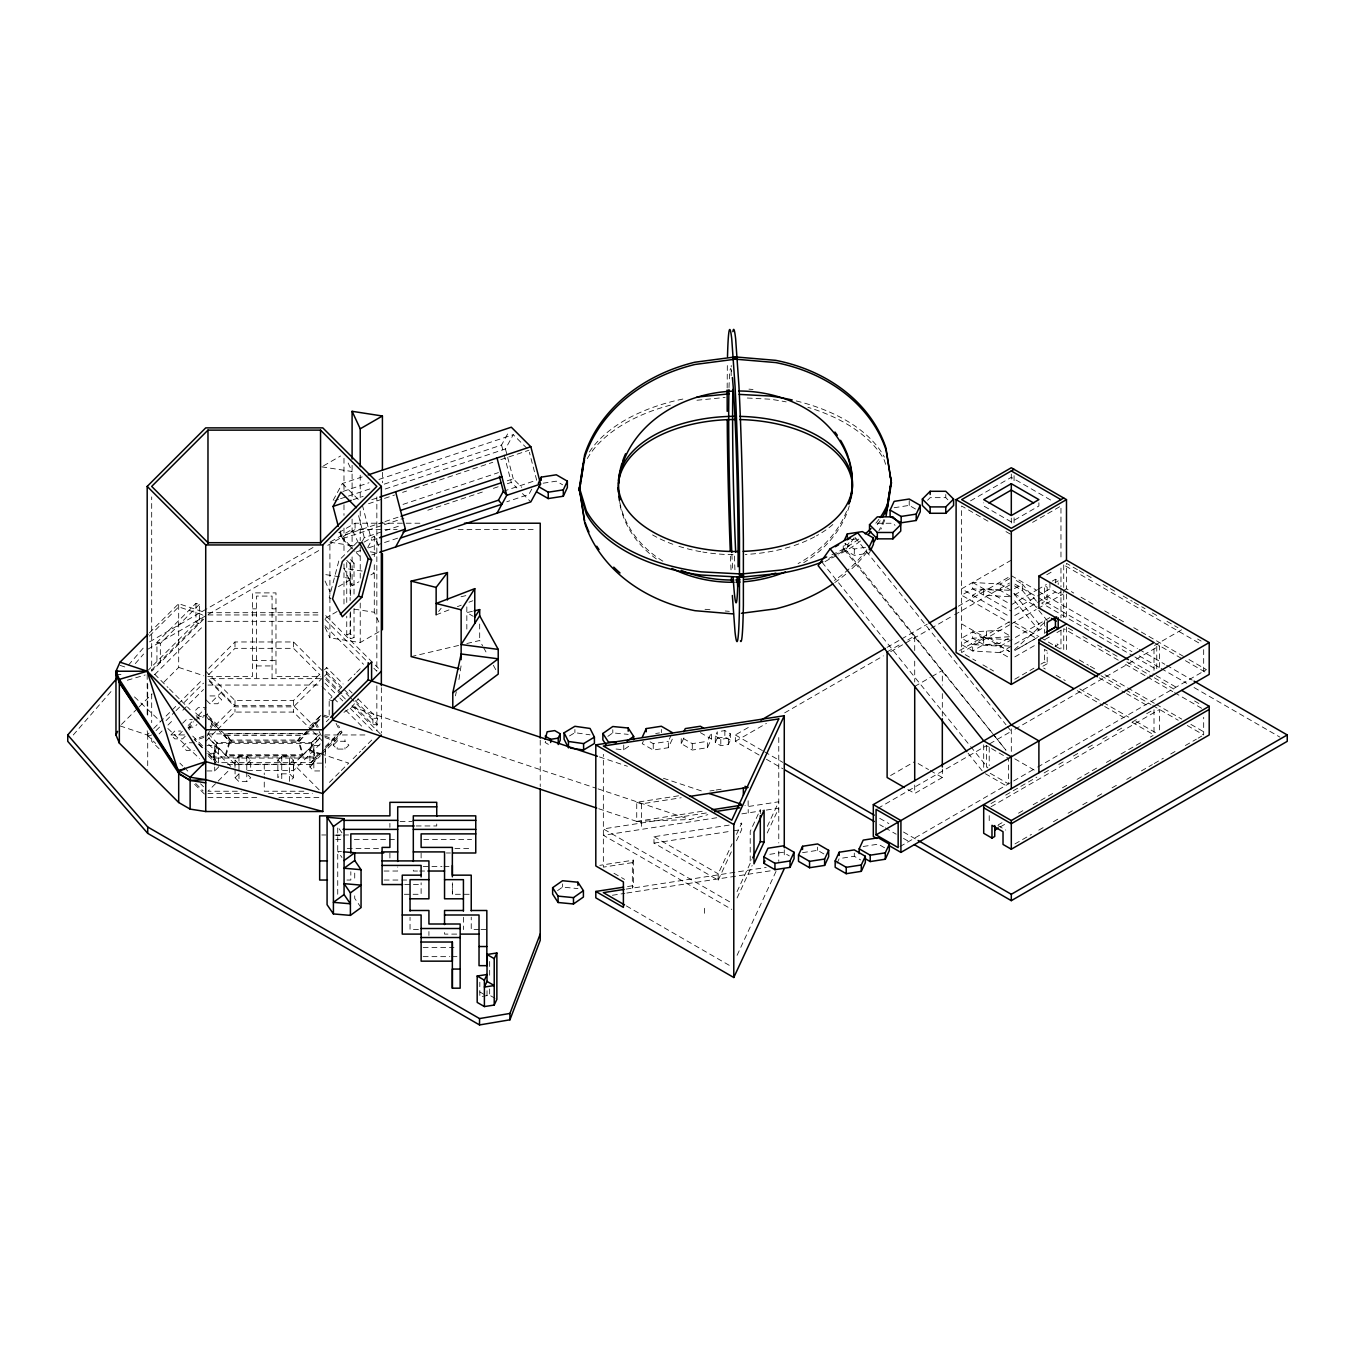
<?xml version="1.0" encoding="UTF-8"?>
<svg xmlns="http://www.w3.org/2000/svg" width="1355" height="1355" viewBox="0 0 1355 1355"><rect width="100%" height="100%" fill="white"/><g stroke="black" fill="none" stroke-linecap="round" stroke-linejoin="round"><path stroke-width="0.75" stroke-dasharray="5 3.75" d="M469.135 894.283L452.35 894.283L452.35 884.544M727.161 387.953L727.33 365.579M731.158 375.657L731.226 365.494M455.432 695.86L456.313 691.761M458.938 679.499L461.14 665.441M208.111 733.665L217.545 743.336L213.599 756.937L217.545 762.662L208.789 753.905M225.997 755.582L230.502 740.05L225.997 733.512L302.538 733.512L298.032 740.05L302.538 755.582L225.997 755.582L208.331 737.933M545.692 741.337L545.15 742.506L550.672 745.69M643.303 741.337L642.219 743.658L653.245 750.043L668.337 747.706L672.368 739M668.337 747.706L668.337 741.337L671.284 734.952M707.361 747.706L707.361 741.337L711.392 732.632L711.392 739L707.361 747.706L692.286 750.043L681.243 743.658L684.546 736.544M633.496 860.137L633.496 885.628L632.345 888.135L632.345 862.644L633.496 860.137L599.774 865.354M715.288 742.506L715.288 736.121L717.303 731.768L717.303 738.153L715.288 742.506L720.809 745.69L728.346 744.522L730.362 740.169L730.362 733.8L724.857 730.599L719.2 731.48M728.346 744.522L728.346 738.153L730.362 733.8M870.858 549.876L869.368 553.06L854.294 555.381L843.25 549.012L845.825 543.49M729.159 825.11L653.991 836.729L653.991 843.098L718.201 880.174L718.201 873.806L732.123 843.792M736.476 834.426L741.693 823.163L737.51 823.806M718.201 880.174L732.123 850.161M736.476 840.794L741.693 829.531L741.693 823.163M737.035 891.675L751.89 859.663M767.337 826.381L778.769 801.77L748.214 806.53L744.945 805.446M737.086 897.942L752.16 865.455M767.235 832.986L778.769 808.139L762.475 810.68M737.086 955.309L776.991 869.317M836.984 863.372L839.202 858.596L854.294 856.275L860.594 859.917M188.277 728.855L191.648 722.215M189.107 729.955L193.342 721.639M210.245 727.042L211.922 723.722L206.011 716.033M209.398 731.463L206.858 736.459L195.035 740.406M210.245 729.803L213.616 723.163L206.858 714.373M362.192 476.892L342.324 483.532L332.568 501.367L338.53 499.368M362.344 541.187L364.309 537.613L401.927 525.062M367.679 547.522L371.592 540.391L377.554 538.409M384.244 484.142L501.553 445.033L509.345 430.771M385.193 489.02L505.449 448.945L513.257 434.667L527.451 448.861M531.787 489.07L528.857 494.423L506.821 501.773M307.585 730.972L299.15 741.168L303.097 754.769L225.438 754.769L229.368 741.168L220.95 730.972M221.695 762.662L310.989 762.662L319.39 752.465M227.488 764.61L311.548 764.61L320.373 753.753M833.986 555.482L844.165 549.588L849.043 542.779M838.83 553.67L845.723 549.69L854.141 537.901M343.95 712.34L352.08 706.87L358.177 698.79M438.647 611.528L441.154 608.226M312.09 725.975L321.677 714.373L328.435 716.626M310.668 729.668L320.153 719.115M325.59 748.062L340.257 731.615L335.193 721.639M321.897 754.261L335.193 740.965L341.951 732.174L338.564 725.535M128.42 665.136L143.579 647.69M73.272 734.986L113.244 688.967M135.314 663.577L143.579 654.059M199.354 604.449L160.33 643.49L160.33 662.595L156.943 661.477L156.943 642.355L195.967 603.331L199.354 604.449L199.354 623.571L195.967 622.453L195.967 603.331M147.187 671.233L202.945 615.475M151.574 670.031L202.793 618.812M203.656 619.269L151.692 671.233L151.692 496.912M154.656 674.638L203.538 625.756M208.653 668.303L234.991 641.965L293.527 641.965L322.795 671.233M120.019 725.907L147.187 734.952L149.44 732.699M153.708 728.448L170.764 711.375M172.187 709.952L202.793 679.346M208.653 674.671L234.991 648.334L293.527 648.334L319.882 674.671M156.011 730.633L160.347 726.314M166.106 720.555L174.744 711.9M176.031 710.63L179.842 706.819M184.229 702.432L203.521 683.14M159.094 733.919L162.058 730.972M167.986 725.044L173.914 719.115M182.806 710.223L203.538 689.492M357.059 542.322L338.936 560.445L329.18 597.792L332.568 598.927M185.212 736.256L182.62 738.865L174.812 738.865L170.899 734.952L174.812 731.056L180.655 731.056M182.62 723.248L186.516 719.353L192.376 719.353M178.708 734.952L182.62 731.056M191.716 721.944L186.516 727.161L194.324 727.161L196.915 724.552M198.22 715.44L206.028 707.649L198.22 707.649L194.324 711.544L198.22 715.44L206.028 715.44L209.923 711.544M206.028 699.841L209.923 703.736L221.492 692.185M215.276 725.416L234.991 705.684L293.527 705.684L314.021 726.178M205.723 741.337L215.97 731.09M217.427 729.617L234.991 712.069L293.527 712.069L311.091 729.617M206.892 745.504L214.7 745.504L218.595 749.4L214.7 753.312L206.892 753.312M206.892 770.944L214.7 770.944L218.595 767.049L218.595 749.4M205.723 671.233L234.991 700.501L293.527 700.501L319.882 674.163M324.455 669.827L326.707 667.575L343.12 683.987M248.084 775.128L250.675 777.736L246.779 781.632L238.971 781.632L235.076 777.736L235.076 760.104L238.971 756.192L246.779 756.192L250.675 760.104L250.675 769.894M227.894 771.334L207.976 791.235L241.326 791.235M322.795 677.602L293.527 706.87L234.991 706.87L208.653 680.532M324.455 676.196L326.707 673.943L326.707 667.575M246.779 764L250.675 760.104M235.076 777.736L238.971 773.841M329.18 715.067L329.18 699.773L332.077 696.877M337.852 691.101L342.188 686.765M347.964 680.972L355.196 673.757M356.636 672.3L362.429 666.524M309.889 726.161L320.203 715.846M293.459 777.736L289.564 773.841L281.755 773.841L277.843 777.736L277.843 760.104L281.755 756.192L289.564 756.192L293.459 760.104L293.459 777.736L289.564 781.632L289.564 756.192M296.897 741.168L306.467 731.598M309.075 729.481L319.526 719.031M309.177 731.141L299.15 741.168L229.368 741.168L219.341 731.141M326.301 721.758L329.18 718.878M289.564 764L293.459 760.104M215.852 762.967L212.481 758.072L216.986 742.523L311.548 742.523L320.407 733.665M217.545 743.336L310.989 743.336L319.458 734.867M319.882 737.882L293.527 764.22L234.991 764.22L208.653 737.882M302.538 755.582L320.203 737.933M319.695 770.944L313.835 770.944L309.939 767.049L309.939 749.4L313.835 745.504L319.695 745.504M247.542 770.605L293.527 770.605L322.795 741.337L312.565 731.09M325.352 746.52L340.257 731.615M310.989 762.662L319.746 753.905M321.812 752.313L341.951 732.174M311.548 764.61L320.407 755.734M309.939 767.049L313.835 763.136L321.643 763.136M333.279 745.165L337.175 741.27L344.983 741.27L348.879 745.165L344.983 749.078L337.175 749.078L333.279 745.165L333.279 743.709M329.434 782.36L339.8 771.994M341.291 770.504L348.692 763.102L321.677 754.091M353.13 758.665L360.549 751.246M362.022 749.772L372.388 739.407M927.565 500.266L930.157 497.658L945.773 497.658L947.856 499.758M149.355 632.921L178.691 603.686L203.792 612.054M149.355 636.122L178.691 606.871L203.792 615.238M121.476 724.451L137.516 708.462M138.972 707.005L152.133 693.879M163.938 682.107L178.691 667.405L178.691 603.686M1014.387 649.756L1045.298 621.725M607.836 736.375L612.799 732.886L628.195 734.376M616.051 749.027L623.74 749.772L630.363 745.131M557.582 890.591L562.545 887.102L577.941 888.592M569.49 735.934L574.893 732.682L590.052 734.833M323.506 465.849L340.562 456.008M149.541 641.88L313.242 547.369M338.699 532.667L355.078 523.216L422.404 523.216M378.993 631.718L360.227 642.558L329.909 637.866L329.909 542.203L352.097 529.399L359.414 545.15M147.712 649.299L320.525 549.537M327.791 545.337L355.078 529.585L397.151 529.585M364.055 542.135L374.285 536.207L379.163 546.709M338.445 586.596L352.097 578.721L342.002 577.162M362.158 571.048L343.984 568.236L352.097 585.733L358.923 581.786M370.88 574.893L374.285 572.928L370.254 572.301M325.2 618.388L337.158 611.495M828.887 558.412L832.292 556.465M825.026 561.648L831.936 557.667M970.502 500.876L1011.304 477.316L1052.107 500.876M1032.578 522.369L1060.965 505.991L1060.965 559.835M1011.304 560.157L961.627 588.832L1009.543 616.508M1009.323 590.323L983.696 588.832L972.67 595.218L972.67 601.586M759.105 755.04L735.342 741.337L735.342 734.952L749.959 726.517M887.034 647.385L899.822 640M901.651 638.95L927.227 624.181M958.307 606.244L1009.475 576.688M1009.729 578.602L1000.261 584.056L972.67 582.464L972.67 588.832L1011.304 611.139M887.119 651.924L900.923 643.964M907.816 639.966L914.71 635.986L914.71 650.637M735.342 741.337L766.405 723.401M784.68 712.849L883.375 655.871M890.675 651.653L929.056 629.499M930.885 628.432L952.819 615.78M954.648 614.713L1009.475 583.073M1009.729 584.97L1000.261 590.424L972.67 588.832L961.627 595.218L1009.543 622.877M1014.455 588.612L1022.331 584.056L1036.778 601.586M1046.754 574.74L1053.546 570.828M1014.455 594.981L1022.331 590.424L1022.331 584.056L1014.455 579.5M1011.304 604.77L1035.881 590.577M1037.642 589.561L1046.416 584.496M1052.293 581.092L1055.443 579.279L1058.204 580.872L1058.204 584.513M1055.054 582.684L1058.204 580.872M1014.81 609.106L1035.881 596.945M1037.642 595.929L1049.939 588.832L1060.965 595.218M1014.776 615.509L1055.443 592.016M959.662 650.502L1009.509 621.725M1047.178 599.994L1044.417 598.402L1044.417 585.648L1047.178 587.24L1047.178 599.994L1041.656 603.178L1133.017 655.922M1058.204 593.609L1060.965 592.016M1063.726 590.424L1066.487 588.832L1073.753 593.033M1009.323 636.748L983.696 638.222L972.67 644.607L961.627 638.222L972.67 631.853L1000.261 630.261L1011.304 636.63M1009.729 624.791L961.627 652.568L961.627 505.991L990.014 522.369M1011.304 623.893L1036.135 609.547M1037.913 608.53L1063.031 594.015M999.025 643.71L983.696 644.607L972.67 650.976L961.627 644.607L972.67 638.222L987.998 637.341L999.025 643.71L1009.543 637.646M914.71 686.443L930.241 677.483M931.969 676.484L942.318 670.505L942.318 685.207M1049.939 617.524L1000.261 646.2L972.67 644.607L972.67 650.976L1000.261 652.568L1009.729 658.039M1011.304 646.2L1000.261 652.568L1000.261 646.2L1009.729 651.653M1014.743 644.201L1045.196 626.62M1037.439 637.477L1014.776 650.552L1036.135 638.239L1014.844 625.942M1014.844 656.887L1036.135 644.607M1045.01 639.475L1050.328 636.41M1056.934 632.582L1062.032 629.652M1055.054 646.42L1058.204 644.607L1055.443 642.998L1055.443 646.64M1014.776 679.228L1033.95 668.167M1040.928 664.136L1044.417 662.121L1047.178 663.713L1047.178 652.788M1047.178 663.713L1041.656 666.897L1045.281 668.997M890.574 775.534L914.71 761.595M1181.611 629.804L1154.003 645.742L1154.003 670.318M877.888 808.342L986.457 745.657L1008.543 758.41L1008.543 783.901L989.861 773.112M1014.963 729.21L1159.524 645.742L1159.524 667.304M907.816 789.474L914.71 793.454L942.318 777.516L942.318 769.132M899.974 846.57L1035.898 768.099M1037.71 767.049L1206.441 669.641L1188.267 659.14M991.03 803.566L998.347 799.331M1005.681 795.114L1036.812 777.126M1044.129 772.909L1051.463 768.675M1058.78 764.44L1066.114 760.223M1073.431 755.988L1080.765 751.754M1088.082 747.537L1095.416 743.302M1102.733 739.068L1110.067 734.833M1117.384 730.616L1124.701 726.382M1132.035 722.147L1139.352 717.93M1146.686 713.695L1154.003 709.461L1154.003 734.952L1150.344 737.069M991.047 806.733L1159.524 709.461L1159.524 731.039M998.347 824.822L1002.023 822.705M1018.503 813.203L1025.82 808.969M1033.154 804.735L1055.122 792.048M1062.439 787.814L1069.773 783.596M1077.09 779.362L1099.074 766.676M1106.391 762.442L1113.725 758.224M1121.042 753.99L1143.027 741.304M1000.21 826.94L1005.698 823.772M1014.963 843.911L1031.46 834.392M1038.777 830.158L1046.111 825.923M1053.445 821.706L1060.762 817.471M1068.096 813.237L1075.43 809.003M1082.747 804.768L1090.081 800.551M1097.415 796.317L1104.748 792.082M1112.065 787.848L1119.399 783.613M1126.733 779.379L1134.05 775.162M1141.384 770.927L1152.377 764.576M1154.206 763.526L1163.369 758.224M1170.703 754.007L1178.037 749.772M1185.354 745.538L1196.346 739.186M1198.176 738.136L1201.851 736.019M436.141 614.831L449.674 609.631M457.397 606.667L461.259 605.177M468.982 602.213L472.844 600.739M342.9 491.459L368.95 482.77M378.96 479.433L513.257 434.667M340.512 498.708L346.474 496.726M348.472 496.066L370.338 488.765M353.13 499.707L363.14 496.37M371.761 499.724L377.74 497.742M368.526 503.721L382.55 499.046M384.549 498.386L394.576 495.032M402.587 492.373L406.602 491.035M414.613 488.359L492.78 462.309M500.808 459.633L506.821 457.634M508.819 456.957L528.857 450.283M403.011 504.399L498.454 472.59M339.851 532.295L340.884 536.275L382.974 522.251M384.972 521.573L399.014 516.899M507.244 480.822L513.257 478.823L521.76 487.343M340.257 530.855L342.324 538.714L403.942 518.169M427.807 510.225L485.463 491.001M493.406 488.359L499.368 486.36M507.329 483.718L511.309 482.38L516.882 487.969M503.332 491.272L536.665 480.161L529.382 452.265M356.5 551.891L360.498 550.553M368.526 547.877L382.55 543.203M384.549 542.525L398.59 537.85M371.761 554.923L377.74 552.925M346.745 560.394L350.64 564.29L354.028 563.172L354.028 596.217M346.745 634.767L350.115 633.632L354.028 637.544L350.64 638.662L346.745 634.767L346.745 616.169M196.712 717.76L203.47 715.508M194.188 719.979L204.046 716.693M148.322 736.087L151.692 734.952M204.046 736.019L194.188 739.305L202.945 748.062M127.302 680.244L145.205 674.993M678.55 795.808L636.731 802.279L636.731 821.401L690.051 819.521L707.818 814.66M461.005 596.776L466.831 595.404M472.336 611.325L466.831 612.612L473.183 616.288M411.158 656.616L458.888 645.387M466.831 643.523L479.687 640.492L482.6 645.81M741.863 813.847L760.443 811.001M543.118 483.21L556.312 481.161L562.63 484.802M894.148 507.735L909.222 505.398L915.523 509.04M851.059 539.73L858.613 538.562M844.826 543.558L854.294 549.012L865.608 547.268M655.685 733.495L659.445 732.92M650.095 741.846L653.245 743.658L668.337 741.337M717.303 738.153L724.857 736.985L730.362 740.169M681.243 743.658L681.243 737.289L692.286 743.658L707.361 741.337M715.288 736.121L720.809 739.305L728.346 738.153M709.901 790.964L714.085 790.321M716.168 789.999L722.452 789.016M636.731 802.279L641.508 803.871L681.226 797.739M636.731 821.401L703.635 811.052M706.328 812.966L603.348 828.904L731.768 903.04M716.778 817.726L603.348 835.273L731.768 909.408M653.991 843.098L731.26 831.157M733.343 830.835L741.693 829.531M632.345 862.644L603.348 867.132L603.348 754.329M769.843 854.311L783.021 852.261L789.338 855.903M802.55 852.651L817.624 850.33L823.925 853.972M863.203 846.485L878.294 844.148L884.595 847.79M627.551 886.543L633.496 885.628M626.129 889.1L766.219 867.437M612.375 895.265L624.807 893.352M626.874 893.03L771.859 870.604M495.066 998.33L489.663 995.214L479.822 996.738L479.822 982.206M696.944 400.25L725.111 397.455M877.329 523.25L892.945 523.25L895.028 525.334M435.023 529.585L441.34 529.585M458.159 529.585L536.004 529.585M252.555 608.835L256.468 608.835M272.067 608.835L275.98 608.835M207.823 612.697L320.712 612.697M207.976 614.95L320.542 614.95M207.976 621.318L320.542 621.318M252.555 660.495L275.98 660.495M256.468 665.932L272.067 665.932M115.971 674.417L124.287 674.417M207.755 676.416L252.555 676.416L252.555 592.897L275.98 592.897L275.98 676.416L320.762 676.416M320.542 678.669L207.976 678.669L234.991 705.684M207.976 685.054L320.542 685.054M209.923 695.928L217.732 695.928L221.644 699.841L217.732 703.736L209.923 703.736M355.298 700.687L372.93 718.302L377.435 718.302L377.435 724.688L372.93 724.688L352.368 704.109M207.976 733.885L320.542 733.885M147.187 730.785L147.712 734.952M170.899 734.952L184.568 734.952M324.878 734.952L368.526 734.952M225.438 735.46L303.097 735.46M314.936 739.407L316.477 739.407L316.477 737.848M228.25 740.05L300.285 740.05M194.324 742.76L186.516 742.76L182.62 746.673L186.516 750.568L194.324 750.568M321.643 753.312L313.835 753.312L309.939 749.4M211.346 756.937L314.936 756.937L310.989 743.336M303.876 791.235L264.259 791.235L264.259 776.703M207.976 793.505L247.643 793.505M268.527 793.505L312.361 793.505M207.976 797.621L260.092 797.621M278.859 797.621L320.542 797.621M400.081 821.452L412.293 821.452M416.188 825.957L436.733 825.957L436.733 821.452M321.728 834.968L325.861 834.968M336.192 834.968L348.574 834.968M335.735 839.473L341.917 839.473M354.316 839.473L387.378 839.473M389.444 839.473L395.643 839.473M423.725 839.473L471.591 839.473M347.236 848.484L378.773 848.484M454.941 848.484L471.591 848.484M446.337 852.989L450.538 852.989M423.2 866.523L441.933 866.523M444.017 866.523L450.267 866.523M384.058 871.028L397.709 871.028L397.709 866.929M417.476 871.028L413.326 871.028L413.326 866.929M419.559 871.028L425.809 871.028M346.931 880.039L350.826 880.039L350.826 871.722M384.143 880.039L408.566 880.039M404.688 884.544L421.117 884.544M404.332 894.283L421.117 894.283L421.117 882.799M418.441 929.598L410.04 929.598L410.04 917.267M479.026 929.598L471.235 929.598L471.235 917.132M480.991 929.598L486.835 929.598M456.72 934.103L444.542 934.103L444.542 931.105M423.183 947.619L453.993 947.619M423.183 956.647L449.877 956.647M451.926 956.647L458.092 956.647M747.283 398.014L769.64 399.183A156.096 90.124 0 0 1 786.171 401.893M1009.323 596.691L983.696 595.218L983.696 588.832M1009.323 646.081L983.696 644.607L972.67 638.222L972.67 631.853L983.696 638.222L1009.323 639.712M705.007 609.293L711.07 609.801M725.23 611.003L729.278 611.342M334.634 835.137L344.068 835.933M341.511 851.634L337.734 851.313L341.951 857.461M321.796 466.848L352.097 471.523L348.032 462.783M329.909 542.203L352.148 545.642M370.288 551.841L378.367 553.094M325.827 574.655L339.97 576.84M354.078 609.123L374.285 612.24L379.163 622.741M599.452 756.937L627.433 766.269M663.408 778.261L701.382 790.913M352.08 706.87L596.048 788.204M598.046 788.864L690.051 819.521M156.943 642.355L160.33 643.49M329.18 699.773L332.568 700.891M178.691 667.405L203.792 675.772M322.524 716.033L328.435 718.015M598.707 808.732L641.508 822.993M120.019 665.356L127.776 667.947M324.489 736.019L334.346 739.305M325.048 737.577L335.193 740.965M308.161 749.586L319.746 753.448M1077.445 569.676L1066.487 563.341L1066.487 588.832M1079.274 570.726L1092.062 578.111M1103.038 584.445L1108.509 587.613M1110.338 588.663L1115.826 591.83M1123.126 596.048L1132.272 601.315M1134.101 602.382L1145.06 608.7M1152.36 612.934L1159.677 617.152M1166.994 621.369L1177.952 627.704M1197.566 639.018L1201.123 641.067M1005.969 531.6L1011.304 534.666M1065.555 566L1200.123 643.693M1081.036 597.233L1093.756 604.584M1104.664 610.868L1117.384 618.219M1119.196 619.269L1126.462 623.469M1133.745 627.67L1186.438 658.09M1154.308 642.727L1183.694 659.682M1185.422 660.681L1205.543 672.3M1011.304 575.638L1036.88 590.407M1038.709 591.457L1137.387 648.435M1139.216 649.502L1164.809 664.272M1166.638 665.322L1192.214 680.091M1014.946 584.124L1036.88 596.776M1038.709 597.843L1131.916 651.653M1139.216 655.871L1159.321 667.473M1161.15 668.523L1186.743 683.31M1194.043 687.527L1279.933 737.12M1014.455 585.885L1022.331 590.424L1047.296 620.709M1134.846 656.972L1156.764 669.641L1156.764 644.15M1011.304 590.424L1000.261 584.056L1000.261 590.424L1011.304 596.81M1014.065 593.609L1037.117 606.938M1130.256 660.698L1154.308 674.587M1156.137 675.654L1178.088 688.323M1068.316 628.127L1075.633 632.362M1082.95 636.579L1090.267 640.813M1097.584 645.031L1119.552 657.7M1126.869 661.934L1152.478 676.721M1154.308 677.771L1176.259 690.457M1194.568 701.009L1201.885 705.244M1118.248 660.156L1063.726 628.669L1063.726 652.195M1125.531 664.34L1145.517 675.891M1147.329 676.941L1172.786 691.626M1174.599 692.676L1201.868 708.411M972.67 582.464L1009.577 603.771M1014.065 622.301L1038.895 636.63M1040.674 637.663L1060.186 648.926M1079.291 659.953L1088.438 665.237M1090.267 666.304L1095.755 669.472M1104.918 674.756L1154.308 703.262M1156.137 704.329L1181.746 719.115M1190.909 724.4L1205.543 732.852M1101.022 675.688L1123.702 688.78M1125.531 689.831L1150.971 704.532M1152.783 705.582L1178.24 720.267M1187.319 725.518L1203.68 734.952L1203.68 717.303M1099.193 677.822L1124.769 692.591M1126.598 693.641L1148.532 706.311M1047.178 650.976L1044.417 649.384L1044.417 662.121M1056.155 675.281L1065.233 680.515M1079.732 688.899L1101.496 701.45M1103.309 702.5L1128.698 717.168M1135.947 721.351L1157.712 733.919M961.627 623.893L1009.526 651.535M1077.259 690.644L1102.851 705.413M1104.681 706.48L1124.769 718.082M1132.086 722.3L1154.003 734.952M965.167 654.617L975.82 660.766M982.917 664.848L988.235 667.93M990.014 668.947L993.554 670.996M1014.743 758.8L1035.44 770.758M985.424 773.739L1007.849 786.679M918.165 763.576L928.514 769.555M930.241 770.555L942.318 777.516M997.89 825.551L1005.783 830.09M735.342 734.952L762.763 750.789M764.593 751.839L782.868 762.391M879.717 818.318L888.863 823.586M903.48 832.021L916.268 839.406M766.405 759.274L782.868 768.759M879.717 824.687L883.375 826.787M885.205 827.854L896.163 834.189M903.48 838.406L910.78 842.624M700.366 732.632L711.392 739M653.991 836.729L718.201 873.806M613.951 873.264L624.57 879.395M626.383 905.936L731.768 966.776M479.822 991.945L487.021 996.111L487.021 988.303M134.484 696.91L160.229 721.317M167.817 728.482L199.608 758.614M522.454 493.542L530.821 501.892M342.324 483.532L359.041 500.249M340.884 536.275L352.232 547.623M342.324 538.714L354.858 551.265M356.246 552.654L361.836 558.226M354.028 563.172L350.115 559.259L350.115 600.587M325.725 615.627L378.418 668.303M324.997 619.387L366.46 660.867M373.878 668.269L376.842 671.233L376.842 496.912M324.997 625.756L363.513 664.272M349.082 689.966L352.08 692.947M358.042 698.909L377.435 718.302M325.928 671.301L349.421 694.81M326.707 673.943L340.139 687.375M346.101 693.354L349.082 696.335M350.572 697.825L377.435 724.688M325.928 677.669L342.087 693.828M325.725 679.346L340.359 693.98M341.833 695.454L346.219 699.841M352.08 705.684L381.348 734.952M324.997 683.123L338.327 696.453M339.8 697.927L342.764 700.891M350.166 708.292L372.388 730.514M322.033 686.528L332.398 696.893M333.889 698.384L339.8 704.295M345.728 710.223L362.022 726.517M319.136 789.83L293.527 764.22L293.527 770.605M277.843 760.104L281.755 764M208.331 715.846L218.629 726.161M213.616 723.163L216.427 725.975M222.051 731.598L231.62 741.168M209.009 719.031L219.459 729.481M211.922 723.722L217.867 729.668M154.656 674.197L167.986 687.527M169.477 689.001L179.842 699.366M181.316 700.857L190.208 709.749M196.136 715.66L200.574 720.115M235.076 760.104L238.971 764M208.653 744.251L233.534 769.132M192.732 736.087L206.146 749.501M207.637 750.992L214.734 758.072M198.237 743.827L202.606 748.197M208.433 754.024L212.481 758.072L316.054 758.072L311.548 742.523M208.111 755.734L215.496 763.119M179.842 763.102L182.806 766.066M184.28 767.54L190.208 773.468M200.574 783.834L203.538 786.798M147.187 734.952L155.723 743.489M195.713 783.478L203.115 790.897M159.094 748.739L151.692 741.337L151.692 736.544M194.646 784.291L206.502 796.13M1013.93 593.626L1038.895 623.893L1038.895 630.261L1013.93 599.994M844.165 549.588L1005.986 750.23L845.723 549.69M822.095 562.342L969.333 744.894M970.654 746.537L987.897 767.912M855.225 537.596L1006.003 724.756M1007.324 726.399L1011.304 731.31L989.218 744.064L989.218 765.626M968.08 753.211L982.409 771.114M341.951 832.868L337.734 826.719L337.734 894.876M361.057 907.613L354.722 898.399L354.722 894.181M483.583 647.571L487.478 654.651M493.339 665.271L496.269 670.59M316.596 723.722L318.289 727.042M314.919 723.163L318.289 729.803M319.136 731.463L321.677 736.459M325.048 581.041L329.909 591.525M325.048 627.365L329.909 637.866M885.577 464.308L884.375 460.293A156.096 90.124 0 0 0 807.885 407.296M505.449 448.945L513.257 478.823M501.553 445.033L503.603 452.892M504.111 454.874L511.309 482.38M362.344 505.009L371.592 540.391M358.584 515.696L364.309 537.613M1203.68 649.655L1203.68 671.233M1066.487 594.015L1066.487 619.913M1066.487 627.077L1066.487 652.568M1063.726 564.933L1063.726 592.812M1063.726 594.913L1063.726 620.184M1060.965 568.118L1060.965 586.766M1060.965 588.832L1060.965 617.745M1060.965 630.261L1060.965 648.503M1055.443 579.279L1055.443 582.921M1049.939 582.464L1049.939 588.832M1044.417 620.709L1044.417 633.446M1038.895 502.807L1038.895 505.991L1011.304 521.929L983.696 505.991L983.696 502.807M1014.065 475.673L1014.065 481.99M1014.065 517.796L1014.065 524.114M1011.304 474.03L1011.304 481.448M1011.304 518.033L1011.304 524.944M1011.304 728.922L1011.304 756.818M989.218 815.642L989.218 823.484M986.457 631.057L986.457 637.426M986.457 745.657L986.457 767.235M983.696 638.222L983.696 644.607M983.696 744.86L983.696 768.759M945.773 494.473L945.773 497.658M942.318 693.591L942.318 716.676M914.71 661.105L914.71 682.039M914.71 785.053L914.71 793.454M909.222 500.622L909.222 505.398M854.294 549.012L854.294 555.381M854.294 853.074L854.294 856.275M843.25 545.828L843.25 549.012M817.624 847.129L817.624 850.33M784.274 849.822L784.274 858.206M778.769 737.56L778.769 842.962M778.769 851.16L778.769 861.39M760.307 813.644L760.307 809.663L750.213 831.411L750.213 863.287M748.129 800.771L748.214 812.898M724.857 730.599L724.857 736.985M720.809 739.305L720.809 745.69M704.617 908.29L704.617 914.676M692.286 743.658L692.286 750.043M661.342 729.447L661.342 732.632M653.245 743.658L653.245 750.043M641.508 803.871L641.508 829.362M623.74 744.996L623.74 749.772M612.799 729.701L612.799 732.886M574.893 729.498L574.893 732.682M562.545 883.917L562.545 887.102M540.222 740.186L540.222 786.577M489.663 961.491L489.663 978.767M489.663 988.981L489.663 995.214M479.687 624.011L479.687 640.492M466.831 606.871L466.831 629.093M463.427 917.267L463.427 929.598M452.35 882.799L452.35 894.283M428.925 931.529L428.925 935.475M421.117 852.989L421.117 858.867M389.901 823.383L389.901 827.329M389.901 852.989L389.901 858.867M382.415 472.336L382.415 482.77M381.348 687.679L381.348 732.903M376.842 685.799L376.842 730.87M374.285 536.207L374.285 556.6M374.285 564.764L374.285 612.24M372.93 718.302L372.93 724.688M360.227 475.199L360.227 500.503M360.227 511.038L360.227 540.56M360.227 546.895L360.227 580.16M360.227 603.043L360.227 642.558M355.078 523.216L355.078 529.585M354.722 873.111L354.722 881.546M354.028 608.615L354.028 637.544M352.097 465.307L352.097 498.403M352.097 519.067L352.097 549.029M352.097 556.939L352.097 585.733M350.64 564.29L350.64 597.352M350.64 611.816L350.64 638.662M350.115 612.985L350.115 633.632M346.745 562.461L346.745 603.771M344.983 739.796L344.983 741.27M344.983 747.604L344.983 749.078M343.984 458.261L343.984 492.102M343.984 504.788L343.984 515.357M343.984 528.06L343.984 553.433M343.984 564.002L343.984 605.482M337.175 739.796L337.175 741.27M337.175 747.604L337.175 749.078M325.539 749.4L325.539 767.049M313.835 745.504L313.835 770.944M293.527 641.965L293.527 648.334M293.527 700.501L293.527 712.069M281.755 756.192L281.755 779.684M272.067 678.669L272.067 596.081L256.468 596.081L256.468 678.669M264.259 764.22L264.259 774.62M246.779 756.192L246.779 769.911M246.779 771.842L246.779 781.632M238.971 756.192L238.971 781.632M234.991 641.965L234.991 648.334M234.991 700.501L234.991 712.069M234.991 764.22L234.991 767.421M214.7 745.504L214.7 765.067M214.7 767.032L214.7 770.944M151.692 693.997L151.692 722.672M147.712 683.936L147.712 718.37M147.712 734.427L147.712 769.505M147.187 674.417L147.187 716.168M880.157 520.76A156.096 90.124 0 0 1 874.991 527.383M860.51 540.967A156.096 90.124 0 0 1 838.051 554.974M836.204 555.889A156.096 90.124 0 0 1 828.65 559.361M587.274 458.583A156.096 90.124 0 0 1 672.808 404.535M878.938 519.27A156.096 90.124 0 0 1 873.569 525.808M858.85 539.036A156.096 90.124 0 0 1 828.65 556.177M589.391 451.96A156.096 90.124 0 0 1 684.851 398.641M796.266 400.945A156.096 90.124 0 0 1 884.375 457.109M832.851 524.521A117.072 67.598 0 0 1 816.489 535.835M814.795 536.749A117.072 67.598 0 0 1 791.896 546.285M789.982 546.895A117.072 67.598 0 0 1 745.284 554.449M733.055 554.686A117.072 67.598 0 0 1 702.838 552.044M700.755 551.688A117.072 67.598 0 0 1 676.704 545.608M672.842 544.27A117.072 67.598 0 0 1 652.585 534.92M734.935 569.778A156.096 5.132 88.7 0 1 734.241 552.976M731.039 569.879A156.096 5.132 88.7 0 1 730.328 553.06M732.581 568.118A117.072 3.845 88.7 0 1 731.886 554.534M729.007 387.598A117.072 3.845 88.7 0 1 731.768 372.574M883.917 519.541A156.096 127.353 -4 0 1 878.904 530.737M866.844 549.774A156.096 127.353 -4 0 1 834.443 580.448M846.519 511.36A117.072 95.511 -4 0 1 798.078 563.578M662.883 561.173A117.072 95.511 -4 0 1 619.438 500.435M748.942 389.139A117.072 95.511 -4 0 1 753.007 389.495M884.781 519.897A156.096 127.353 -4 0 1 880.869 529.28M866.997 552.027A156.096 127.353 -4 0 1 850.398 570.099M845.723 574.198A156.096 127.353 -4 0 1 834.595 582.701M849.297 505.872A117.072 95.511 -4 0 1 803.684 562.681M656.362 558.921A117.072 95.511 -4 0 1 619.252 500.622"/><path stroke-width="1.5" d="M410.04 910.492L428.925 910.492L428.925 924.008L460.158 924.008L460.158 988.185L452.35 988.185L452.35 942.03L421.117 942.03M452.35 865.422L452.35 875.161L471.235 875.161L471.235 910.899M727.144 389.986L727.212 411.378M727.5 356.653A156.096 5.132 88.7 0 1 731.768 339.14L735.02 385.752A156.096 5.132 88.7 0 1 739.474 539.544L739.474 605.533A156.096 5.132 88.7 0 1 735.02 631.972L732.361 595.489M732.852 331.67A156.096 5.132 88.7 0 1 735.663 339.038L738.915 385.667A156.096 5.132 88.7 0 1 743.37 539.459L743.37 605.431A156.096 5.132 88.7 0 1 740.44 640.881M822.773 561.766A156.096 90.124 0 0 1 781.784 573.148L741.625 577.162L701.043 575.028A156.096 90.124 0 0 1 586.309 513.918L579.364 490.73L583.057 464.121A156.096 90.124 0 0 1 584.547 460.615M579.364 490.73L580.499 483.515M581.143 479.467L583.057 467.306M889.778 475.165L891.319 480.297L887.627 503.721A156.096 90.124 0 0 1 880.157 517.576M891.319 480.297L887.627 506.905A156.096 90.124 0 0 1 882.393 517.356M733.478 613.934L695.047 610.699A156.096 127.353 -4 0 1 584.767 523.132L579.296 488.02L584.598 454.907A156.096 127.353 -4 0 1 694.895 362.208L735.274 356.924L775.636 360.328A156.096 127.353 -4 0 1 885.933 447.895L891.404 483.007L886.085 516.12M579.449 490.273L584.767 457.16A156.096 127.353 -4 0 1 695.047 364.461L735.426 359.177L775.788 362.581A156.096 127.353 -4 0 1 886.085 450.148L891.404 483.007M885.933 513.867L890.354 486.293M891.234 480.754L891.319 483.481M452.79 692.828L461.14 653.974L498.217 658.818L452.79 692.828L452.79 708.123L498.217 674.113L498.217 649.401L479.687 615.78L479.687 609.598L474.182 610.885M340.325 614.238L358.448 596.132L368.204 558.768L359.431 542.728M361.836 597.25L371.592 559.903L361.836 542.068L342.324 561.58L332.568 598.927L342.324 616.762L361.836 597.25L358.448 596.132M117.377 677.839L67.75 734.952L67.75 741.337L147.712 833.359L479.535 1024.939L509.937 1019.807L509.937 1013.438L540.222 933.985M509.937 1019.807L540.222 940.37L540.222 788.644M147.881 634.394L120.019 662.172L115.971 671.233L115.971 734.952L119.342 743.116L178.691 802.516L190.123 809.104L205.723 811.526L322.795 811.526L322.795 544.947L381.348 486.411L322.795 427.875L205.723 427.875L147.187 486.411L147.187 671.233L178.792 773.315L190.123 780.429L205.723 782.851M117.58 670.793L115.971 674.417L119.342 682.564L178.792 773.315M115.971 734.952L117.58 731.344M538.274 483.498L541.238 477.129L556.312 474.792L567.355 481.161L567.355 487.529L563.307 496.235L548.233 498.572L537.19 492.204M563.307 496.235L563.307 489.866L567.355 481.161M545.15 739.305L547.166 731.768L554.72 730.599L560.225 733.8L560.225 740.169L558.209 744.522L558.209 738.153L560.225 733.8M484.396 1006.562L484.396 980.19L487.021 974.499L477.18 976.023L477.18 1002.412L484.396 1006.562L494.219 1005.054L496.862 999.363L496.862 952.971L487.021 954.496L487.021 981.393L484.396 987.067L494.219 985.542L487.021 981.393M494.219 1005.054L494.219 958.646L496.862 952.971M642.219 737.289L646.25 728.584L661.342 726.246L672.368 732.632M683.801 731.768L685.274 728.584L700.366 726.246L703.516 728.075M844.334 540.306L847.298 533.938L862.373 531.6L873.416 537.969L873.416 544.354L870.858 549.876M733.783 977.497L733.783 824.551L784.274 715.728L595.81 744.877L595.81 865.964L623.402 881.902L623.402 907.393L595.81 891.455L595.81 897.84L733.783 977.497L784.274 868.674M873.416 537.969L869.368 546.675L869.368 549.876M890.1 510.073L894.148 501.367L909.222 499.03L920.265 505.398L920.265 511.767L916.217 520.472L901.143 522.81L890.1 516.441L890.1 510.073L901.143 516.441L916.217 514.104L920.265 505.398M752.736 857.851L760.307 841.523L760.307 815.625M764.085 842.099L753.99 863.863L753.99 832.004L764.085 810.239L764.085 842.099L760.307 841.523M763.915 856.936L767.946 848.23L783.021 845.893L794.064 852.261L794.064 858.647L790.033 867.352L774.941 869.673L763.915 863.304L763.915 856.936L774.941 863.304L790.033 860.967L794.064 852.261M763.915 863.304L764.999 860.967M798.502 854.988L802.55 846.282L817.624 843.945L828.667 850.33L828.667 856.699L824.619 865.405L809.545 867.725L798.502 861.357L798.502 854.988L809.545 861.357L824.619 859.036L828.667 850.33M835.171 860.933L839.202 852.227L854.294 849.89L865.32 856.275L865.32 862.644L861.289 871.35L846.214 873.687L835.171 867.302L835.171 860.933L846.214 867.302L861.289 864.981L865.32 856.275M859.172 853.599L859.172 848.823L863.203 840.117L878.294 837.78L889.32 844.148L889.32 850.534L885.289 859.239L870.215 861.56L865.472 858.833M885.289 859.239L885.289 852.854L889.32 844.148M338.293 526.316L333.076 506.397L340.884 492.119L356.5 507.735M395.626 546.963L405.382 529.127L395.626 491.78M403.011 532.007L498.454 500.198L503.332 491.272L499.419 476.333M497.014 513.172L506.77 495.32L540.577 484.057L530.821 446.71L511.309 427.198L368.154 474.911M540.577 484.057L530.821 501.892L379.722 552.264M461.14 609.801L474.775 588.646L436.141 603.483L461.14 609.801L461.14 659.699M474.775 617.202L479.687 609.598M479.687 615.78L461.14 644.54L498.217 649.401M1038.895 772.74L1038.895 740.88L1011.304 724.942L857.732 532.854L830.141 548.792L818.132 565.628L966.776 751.568M436.141 614.831L436.141 587.426L447.421 572.572L411.158 581.109L411.158 656.616L459.142 668.76M203.131 764.762L205.723 761.629L322.795 793.505L381.348 734.952M207.976 430.128L151.692 486.411L207.976 542.694L320.542 542.694L376.842 486.411L320.542 430.128L207.976 430.128L207.976 543.541M120.019 662.172L147.187 671.233L205.723 761.629L190.123 777.245L190.123 809.104M330.62 717.439L368.204 679.854L368.204 662.646M381.348 671.233L322.795 729.769L205.723 729.769L147.187 671.233L115.971 671.233L119.342 679.38L178.691 770.639L190.123 777.245L205.723 779.65L322.795 811.526M869.52 524.673L877.329 516.865L892.945 516.865L900.753 524.673L900.753 531.058L892.945 538.85L877.329 538.85L869.52 531.058L869.52 524.673L877.329 532.481L892.945 532.481L900.753 524.673M922.348 499.097L930.157 491.289L945.773 491.289L953.581 499.097L953.581 505.466L945.773 513.274L930.157 513.274L922.348 505.466L922.348 499.097L930.157 506.905L945.773 506.905L953.581 499.097M343.391 851.804L354.722 852.769L354.722 860.476L361.057 869.69L361.057 907.613L350.403 915.387L333.415 913.931L333.415 826.499L344.068 818.725L344.068 894.571L350.403 903.785L333.415 902.345L344.068 894.571M344.068 860.544L354.722 852.769M354.722 860.476L344.068 868.25L361.057 869.69M350.403 892.877L361.057 885.12L344.068 883.663L350.403 892.877L350.403 915.387M606.091 744.81L602.873 739.847L602.873 733.478L612.799 726.517L628.195 728.008L633.666 736.443L633.666 739.627M627.043 741.083L633.666 736.443M552.62 887.694L562.545 880.733L577.941 882.224L583.412 890.658L583.412 897.027L573.487 903.988L558.091 902.498L552.62 894.063L552.62 887.694L558.091 896.129L558.091 902.498M558.091 896.129L573.487 897.62L583.412 890.658M564.087 732.801L568.439 741.456L568.439 747.841L564.087 739.186L564.087 732.801L574.893 726.297L590.052 728.448L594.405 737.12L594.405 743.489L583.599 749.993L570.336 748.096M568.439 741.456L583.599 743.607L594.405 737.12M360.227 466.764L360.227 428.807L382.415 416.002L382.415 470.253M835.222 546.726L838.626 544.778M847.112 539.866L850.517 537.901M1073.617 688.543L1038.895 668.489L1011.304 684.427L956.105 652.568L956.105 499.622L1011.304 467.746L1066.487 499.622L1066.487 560.157L1209.202 642.558L1209.202 674.417L900.923 852.397L888.846 845.435M1014.065 469.338L961.627 499.622L1011.304 528.298L1063.726 498.03M1011.304 483.684L983.696 499.622L1011.304 515.544L1038.895 499.622L1011.304 483.684L1011.304 514.595M988.879 503.01L1011.304 490.053L1033.713 503.01M956.105 499.622L1011.304 531.482L1066.487 499.622M760.934 720.183L885.205 648.435M929.056 623.114L956.478 607.294M1128.427 659.648L1038.895 607.955L1038.895 576.095L1066.487 560.157M1056.629 616.83L1047.178 622.301L1047.178 635.038M1046.771 632.107L1055.647 626.992M1045.992 632.531L1055.443 627.077L1058.204 628.669L1058.204 617.745M1038.895 668.489L1038.895 639.814L1066.487 623.893M876.77 838.457L873.314 836.475L873.314 804.599L1154.003 642.558L1038.895 576.095M876.075 834.883L898.162 847.62L898.162 822.129L876.075 809.392L876.075 834.883L899.601 821.299M873.314 804.599L900.923 820.537L1209.202 642.558M994.722 830.107L998.381 827.99M991.979 838.068L983.696 833.291L983.696 804.599L1011.304 820.537L1209.202 706.277L1209.202 734.952L1011.304 849.212L1003.022 844.436L1003.022 831.699L991.979 825.314L991.979 838.068L994.739 836.475L994.739 825.551M1209.202 709.461L1011.304 823.721L983.696 807.8M918.097 840.473L1011.304 894.283L1287.25 734.952L1287.25 741.337L1011.304 900.652L914.439 844.724M333.076 506.397L351.114 500.385M379.722 497.082L530.821 446.71M400.504 510.445L501.892 476.655M401.012 516.238L501.231 482.82M379.536 537.732L405.382 529.127M400.504 538.037L501.892 504.246L498.454 500.198M205.723 761.629L178.691 770.639L178.691 802.516M147.187 671.233L119.342 679.38L119.342 743.116M184.466 769.301L178.691 770.639L119.342 682.564M67.75 734.952L147.712 826.99L479.535 1018.57L509.937 1013.438M538.782 486.733L548.233 492.204L563.307 489.866M545.15 736.121L550.672 739.305L558.209 738.153M689.593 796.435L748.129 787.391L744.945 786.323M712.002 809.765L741.27 805.226M714.678 811.679L739.779 807.8M595.81 891.455L623.588 887.169M624.045 889.422L603.348 892.623L624.57 904.886M859.172 848.823L870.215 855.191L885.289 852.854M741.422 613.307L775.788 608.818A156.096 127.353 -4 0 0 832.918 583.853M696.944 397.066L729.058 393.865M579.364 487.546L586.309 510.733A156.096 90.124 0 0 0 701.043 571.844L741.625 573.978L781.784 569.964A156.096 90.124 0 0 0 826.702 556.99M205.723 779.65L190.123 780.429L178.691 773.79M733.394 358.093L737.289 358.008M739.678 575.604L743.573 575.519M464.477 523.216L540.222 523.216L540.222 738.136M147.187 486.411L205.723 544.947L322.795 544.947M436.733 806.835L397.709 806.835L397.709 861.458M343.984 820.368L397.709 820.351M413.309 820.351L475.757 820.351M397.709 825.957L414.139 825.957M343.018 829.379L397.709 829.379M413.309 829.379L475.757 829.379M475.757 833.884L421.117 833.884L421.117 847.4L452.35 847.4L452.35 876.82M382.093 851.905L397.709 851.905M413.326 851.905L444.542 851.905L444.542 898.788L463.427 898.788M354.942 852.989L383.736 852.989M452.638 852.989L475.757 852.989L475.757 815.846L413.309 815.846L413.326 861.458M319.661 860.916L327.47 860.916M382.093 860.916L428.925 860.916L428.925 898.788L410.04 898.788M382.093 865.422L421.117 865.422L421.117 876.888M427.892 871.028L444.542 871.028M421.117 875.161L402.249 875.161L402.249 934.103L421.117 934.103M428.925 879.666L410.04 879.666L410.04 911.119M444.542 879.666L463.427 879.666L463.427 911.119M327.47 880.039L319.661 880.039L319.661 815.862L389.901 815.846L389.901 802.329L436.733 802.329L436.733 816.404M402.638 884.544L382.093 884.544L382.093 847.4L389.901 847.4L389.901 833.884L350.826 833.884L350.826 852.989M463.427 910.492L444.542 910.492L444.542 924.55M471.235 910.492L486.835 910.492L486.835 965.658L479.026 965.658L479.026 914.998L444.542 914.998M402.249 914.998L421.117 914.998L421.117 961.152L452.35 961.152L452.35 942.03M421.117 928.514L460.158 928.514M460.768 934.103L479.026 934.103M421.117 937.524L460.158 937.524M479.026 946.535L486.835 946.535M460.158 969.062L452.35 969.062L452.35 988.185M739.153 394.39L769.64 395.999A156.096 90.124 0 0 1 792.252 399.996M333.415 913.931L327.08 904.717L327.08 817.285L344.068 818.725M616.051 742.659L608.344 741.913L602.873 733.478M352.097 459.074L352.097 411.31L382.415 416.002M411.158 581.109L436.141 587.426M368.204 558.768L371.592 559.903M368.204 679.854L597.453 756.276M709.376 793.59L741.354 804.243M596.708 808.054L332.568 720.013L332.568 700.891L371.592 661.867L371.592 680.989M1011.304 470.947L1060.965 499.622M1194.043 681.142L1287.25 734.952M1181.746 690.44L1209.202 706.277M1051.497 618.422L1056.239 621.149M1038.895 639.814L1099.193 674.638M1038.895 642.998L1097.364 676.772M904.361 787.475L887.119 777.516L887.119 651.924M784.68 763.441L874.229 815.151M784.68 769.826L874.229 821.52M595.81 744.877L733.783 824.551M487.021 954.496L494.219 958.646M477.18 976.023L484.396 980.19M503.332 491.272L506.77 495.32L497.014 457.973M830.141 548.792L983.696 740.88L1011.304 756.801L1011.304 788.678M327.08 817.285L333.415 826.499M352.097 411.31L360.227 428.807M579.296 488.02L584.598 520.879M735.274 356.924L735.426 359.177M727.245 419.457L727.33 431.568A156.096 5.132 88.7 0 0 730.26 550.909M1055.443 617.965L1055.443 627.077M1011.304 531.482L1011.304 684.427M1011.304 820.537L1011.304 849.212M1011.304 894.283L1011.304 900.652M945.773 506.905L945.773 513.274M942.318 718.777L942.318 767.032M930.157 491.289L930.157 494.473M930.157 506.905L930.157 513.274M916.217 514.104L916.217 520.472M914.71 686.443L914.71 780.87M901.143 516.441L901.143 522.81M900.923 820.537L900.923 852.397M892.945 532.481L892.945 538.85M877.329 532.481L877.329 538.85M870.215 855.191L870.215 861.56M861.289 864.981L861.289 871.35M847.298 533.938L847.298 537.122M846.214 867.302L846.214 873.687M839.202 852.227L839.202 855.412M824.619 859.036L824.619 865.405M809.545 861.357L809.545 867.725M802.55 846.282L802.55 849.466M790.033 860.967L790.033 867.352M784.274 715.728L784.274 847.722M774.941 863.304L774.941 869.673M743.353 787.695L743.353 795.351M741.625 573.978L741.625 577.162M646.25 728.584L646.25 731.768M628.195 728.008L628.195 731.192M583.599 743.607L583.599 749.993M577.941 882.224L577.941 885.408M573.487 897.62L573.487 903.988M550.672 739.305L550.672 742.506M548.233 492.204L548.233 498.572M541.238 477.129L541.238 480.314M479.535 1018.57L479.535 1024.939M474.775 588.646L474.775 623.385M447.421 572.572L447.421 599.977M382.415 553.721L382.415 629.736M381.348 486.411L381.348 685.613M320.542 430.128L320.542 543.541M205.723 544.947L205.723 811.526M147.712 826.99L147.712 833.359M870.977 531.736A156.096 90.124 0 0 1 868.199 534.429M870.977 528.535A156.096 90.124 0 0 1 865.235 533.904M739.661 416.375A117.072 67.598 0 0 1 852.414 482.888A117.072 67.598 0 0 1 743.234 551.366M739.153 551.485A117.072 67.598 0 0 1 618.27 484.548M618.405 480.652A117.072 67.598 0 0 1 735.613 416.324M852.075 492.339A117.072 67.598 0 0 1 848.704 503.992M620.251 499.504A117.072 67.598 0 0 1 618.27 487.732M735.613 419.508A117.072 67.598 0 0 0 618.405 483.837A117.072 95.511 -4 0 1 621.996 463.122M739.661 419.559A117.072 67.598 0 0 1 852.397 488.427M737.713 586.698A117.072 3.845 88.7 0 1 737.035 577.095M735.697 552.349A117.072 3.845 88.7 0 1 732.869 389.41M731.581 581.651A156.096 5.132 88.7 0 1 731.395 577.823M737.916 577.535A117.072 3.845 88.7 0 1 733.123 577.196M731.785 552.434A117.072 3.845 88.7 0 1 728.956 389.512M732.361 377.537A117.072 3.845 88.7 0 1 738.052 566.712M620.031 572.962A156.096 127.353 -4 0 1 613.764 567.135M599.012 549.588A156.096 127.353 -4 0 1 596.742 546.201M588.968 531.973A156.096 127.353 -4 0 1 585.241 522.742M852.244 482.871A117.072 95.511 -4 0 1 849.145 503.637M775.788 573.114A117.072 95.511 -4 0 1 743.963 579.517M739.881 579.805A117.072 95.511 -4 0 1 735.816 579.974M733.783 580.008A117.072 95.511 -4 0 1 681.209 570.421M619.438 500.435A117.072 95.511 -4 0 1 618.829 496.286M618.439 492.119A117.072 95.511 -4 0 1 618.287 487.969M622.656 461.107A117.072 95.511 -4 0 1 625.57 453.739M834.934 432.025A117.072 95.511 -4 0 1 837.305 435.26M840.557 440.29A117.072 95.511 -4 0 1 848.044 456.347M848.637 458.176A117.072 95.511 -4 0 1 852.244 480.805M877.108 536.631A156.096 127.353 -4 0 1 873.941 542.017M738.915 391.002A117.072 95.511 -4 0 1 851.821 493.44M785.409 571.912A117.072 95.511 -4 0 1 744.115 581.769M740.033 582.057A117.072 95.511 -4 0 1 735.968 582.21M733.953 582.26A117.072 95.511 -4 0 1 671.961 568.423M618.456 488.156A117.072 95.511 -4 0 1 732.852 391.121M778.769 718.912L731.768 820.198L603.348 746.046L778.769 718.912"/></g></svg>
